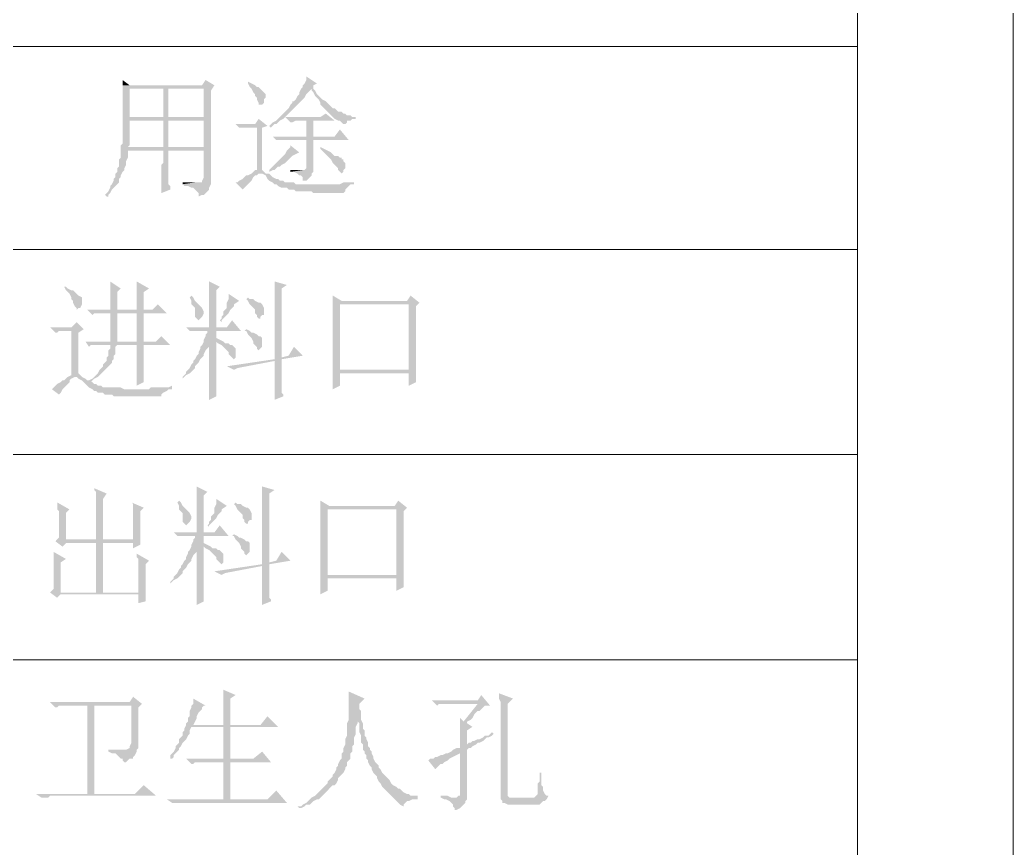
# Model space of a CAD drawing. Header units: millimetres. Extents: x 6 to 291, y 3 to 207.
# Drawn here: x 267.03 to 290.83, y 118.34 to 138.18 of the extents above; entities that cross this region are included whole.
import ezdxf

# ---------------------------------------------------------------- set-up
doc = ezdxf.new("R2010")
doc.units = ezdxf.units.MM

msp = doc.modelspace()

# ---------------------------------------------------------------- hatches: boundary and pattern name
at = {"true_color": 0x00b8b8}
h = msp.add_hatch(color=132, dxfattribs=at)
h.dxf.hatch_style = 2
h.paths.add_polyline_path([(271.48361, 136.736667), (271.398944, 136.609667), (269.493944, 136.609667), (269.493944, 136.525), (271.441277, 136.525), (271.441277, 135.847667), (269.663277, 135.847667), (269.493944, 135.805333), (270.46761, 135.763), (271.441277, 135.763), (271.441277, 135.128), (269.620944, 135.128), (269.45161, 135.085667), (271.441277, 135.043333), (271.441277, 134.408333), (271.398944, 134.323667), (271.398944, 134.281333), (271.22961, 134.281333), (270.933277, 134.239), (270.97561, 134.196667), (271.060277, 134.196667), (271.144944, 134.154333), (271.187277, 134.154333), (271.22961, 134.112), (271.271944, 134.069667), (271.314277, 134.027333), (271.314277, 133.942667), (271.398944, 133.985), (271.441277, 133.985), (271.48361, 134.027333), (271.525944, 134.069667), (271.568277, 134.112), (271.568277, 134.154333), (271.61061, 134.239), (271.61061, 136.482667), (271.695277, 136.609667)])
h = msp.add_hatch(color=132, dxfattribs=at)
h.dxf.hatch_style = 2
h.paths.add_polyline_path([(269.493944, 136.736667), (269.493944, 136.694333), (269.493944, 136.609667), (269.663277, 136.609667)])
h = msp.add_hatch(color=132, dxfattribs=at)
h.dxf.hatch_style = 2
h.paths.add_polyline_path([(272.49961, 136.694333), (272.49961, 136.652), (272.541944, 136.567333), (272.584277, 136.525), (272.62661, 136.440333), (272.668944, 136.398), (272.668944, 136.355667), (272.711277, 136.313333), (272.711277, 136.271), (272.75361, 136.186333), (272.75361, 136.144), (272.838277, 136.144), (272.88061, 136.186333), (272.88061, 136.271), (272.922944, 136.313333), (272.922944, 136.398), (272.88061, 136.440333), (272.838277, 136.482667), (272.795944, 136.525), (272.75361, 136.567333), (272.711277, 136.567333), (272.668944, 136.609667), (272.584277, 136.652)])
h = msp.add_hatch(color=132, dxfattribs=at)
h.dxf.hatch_style = 2
h.paths.add_polyline_path([(273.89661, 136.821333), (273.89661, 136.736667), (273.854277, 136.652), (273.811944, 136.609667), (273.811944, 136.567333), (274.02361, 136.525), (274.02361, 136.482667), (274.065944, 136.440333), (274.108277, 136.355667), (274.15061, 136.313333), (274.192944, 136.271), (274.235277, 136.186333), (274.235277, 136.144), (274.27761, 136.101667), (274.319944, 136.059333), (274.362277, 136.017), (274.40461, 135.974667), (274.446944, 135.932333), (274.489277, 135.89), (274.53161, 135.847667), (274.573944, 135.805333), (274.65861, 135.763), (274.700944, 135.763), (274.743277, 135.720667), (274.78561, 135.678333), (274.827944, 135.678333), (274.870277, 135.720667), (274.870277, 135.763), (274.954944, 135.763), (274.997277, 135.805333), (275.081944, 135.805333), (275.081944, 135.847667), (274.997277, 135.847667), (274.954944, 135.89), (274.870277, 135.89), (274.827944, 135.932333), (274.78561, 135.932333), (274.743277, 135.974667), (274.65861, 135.974667), (274.616277, 136.017), (274.573944, 136.059333), (274.53161, 136.059333), (274.489277, 136.101667), (274.446944, 136.144), (274.40461, 136.186333), (274.362277, 136.228667), (274.27761, 136.271), (274.235277, 136.313333), (274.192944, 136.355667), (274.15061, 136.398), (274.108277, 136.482667), (274.065944, 136.525), (274.065944, 136.609667), (274.15061, 136.652)])
h = msp.add_hatch(color=132, dxfattribs=at)
h.dxf.hatch_style = 2
h.paths.add_polyline_path([(269.493944, 136.525), (269.493944, 135.805333), (269.663277, 135.847667), (269.663277, 136.525), (271.441277, 136.525)])
h = msp.add_hatch(color=132, dxfattribs=at)
h.dxf.hatch_style = 2
h.paths.add_polyline_path([(270.59461, 135.847667), (270.59461, 136.525), (270.46761, 136.525), (270.46761, 135.847667)])
h = msp.add_hatch(color=132, dxfattribs=at)
h.dxf.hatch_style = 2
h.paths.add_polyline_path([(273.811944, 136.567333), (273.76961, 136.525), (273.727277, 136.440333), (273.727277, 136.398), (273.684944, 136.355667), (273.64261, 136.271), (273.600277, 136.228667), (273.557944, 136.228667), (273.557944, 136.186333), (273.51561, 136.144), (273.473277, 136.059333), (273.430944, 136.017), (273.38861, 135.974667), (273.346277, 135.932333), (273.303944, 135.89), (273.26161, 135.847667), (273.219277, 135.805333), (273.176944, 135.763), (273.092277, 135.720667), (273.049944, 135.678333), (273.00761, 135.636), (273.049944, 135.593667), (273.092277, 135.636), (273.13461, 135.678333), (273.176944, 135.678333), (273.219277, 135.720667), (273.26161, 135.763), (273.346277, 135.805333), (273.38861, 135.847667), (273.430944, 135.89), (273.473277, 135.932333), (273.51561, 135.974667), (273.557944, 136.017), (273.600277, 136.059333), (273.64261, 136.101667), (273.684944, 136.144), (273.727277, 136.186333), (273.76961, 136.228667), (273.811944, 136.271), (273.854277, 136.313333), (273.89661, 136.398), (273.938944, 136.440333), (273.981277, 136.482667), (274.02361, 136.525)])
h = msp.add_hatch(color=132, dxfattribs=at)
h.dxf.hatch_style = 2
h.paths.add_polyline_path([(274.362277, 135.932333), (274.235277, 135.847667), (273.38861, 135.847667), (273.51561, 135.720667), (273.557944, 135.720667), (273.64261, 135.763), (274.573944, 135.763)])
h = msp.add_hatch(color=132, dxfattribs=at)
h.dxf.hatch_style = 2
h.paths.add_polyline_path([(269.493944, 135.805333), (269.493944, 135.212667), (269.45161, 135.170333), (269.45161, 135.085667), (269.620944, 135.128), (269.663277, 135.170333), (269.663277, 135.763), (270.46761, 135.763)])
h = msp.add_hatch(color=132, dxfattribs=at)
h.dxf.hatch_style = 2
h.paths.add_polyline_path([(270.46761, 135.763), (270.46761, 135.128), (270.59461, 135.128), (270.59461, 135.763), (271.441277, 135.763)])
h = msp.add_hatch(color=132, dxfattribs=at)
h.dxf.hatch_style = 2
h.paths.add_polyline_path([(272.75361, 135.805333), (272.668944, 135.678333), (272.203277, 135.678333), (272.287944, 135.593667), (272.711277, 135.593667), (272.965277, 135.636)])
h = msp.add_hatch(color=132, dxfattribs=at)
h.dxf.hatch_style = 2
h.paths.add_polyline_path([(274.065944, 135.382), (274.065944, 135.763), (273.89661, 135.763), (273.89661, 135.382)])
h = msp.add_hatch(color=132, dxfattribs=at)
h.dxf.hatch_style = 2
h.paths.add_polyline_path([(272.965277, 135.636), (272.711277, 135.593667), (272.711277, 134.577667), (272.668944, 134.577667), (272.62661, 134.535333), (272.584277, 134.493), (272.49961, 134.450667), (272.457277, 134.450667), (272.414944, 134.408333), (272.37261, 134.366), (272.287944, 134.323667), (272.24561, 134.281333), (272.203277, 134.281333), (272.37261, 134.112), (272.414944, 134.154333), (272.457277, 134.196667), (272.49961, 134.239), (272.541944, 134.281333), (272.584277, 134.323667), (272.62661, 134.408333), (272.668944, 134.450667), (272.711277, 134.450667), (272.75361, 134.493), (272.922944, 134.493), (272.88061, 134.535333), (272.838277, 134.577667), (272.838277, 135.593667)])
h = msp.add_hatch(color=132, dxfattribs=at)
h.dxf.hatch_style = 2
h.paths.add_polyline_path([(274.700944, 135.551333), (274.573944, 135.382), (273.092277, 135.382), (273.176944, 135.297333), (274.91261, 135.297333)])
h = msp.add_hatch(color=132, dxfattribs=at)
h.dxf.hatch_style = 2
h.paths.add_polyline_path([(273.51561, 135.170333), (273.51561, 135.128), (273.473277, 135.085667), (273.430944, 135.043333), (273.38861, 134.958667), (273.346277, 134.916333), (273.303944, 134.874), (273.26161, 134.831667), (273.219277, 134.789333), (273.176944, 134.747), (273.13461, 134.704667), (273.092277, 134.662333), (273.049944, 134.62), (273.00761, 134.577667), (273.00761, 134.535333), (273.092277, 134.577667), (273.13461, 134.577667), (273.176944, 134.62), (273.219277, 134.662333), (273.26161, 134.662333), (273.303944, 134.704667), (273.38861, 134.747), (273.430944, 134.789333), (273.473277, 134.831667), (273.51561, 134.874), (273.557944, 134.916333), (273.64261, 134.958667), (273.727277, 135.001)])
h = msp.add_hatch(color=132, dxfattribs=at)
h.dxf.hatch_style = 2
h.paths.add_polyline_path([(274.065944, 135.297333), (273.89661, 135.297333), (273.89661, 134.62), (273.854277, 134.577667), (273.811944, 134.577667), (273.51561, 134.535333), (273.600277, 134.535333), (273.684944, 134.493), (273.727277, 134.450667), (273.76961, 134.450667), (273.811944, 134.408333), (273.811944, 134.323667), (273.89661, 134.323667), (273.938944, 134.366), (273.981277, 134.408333), (274.02361, 134.450667), (274.02361, 134.493), (274.065944, 134.535333), (274.065944, 134.662333)])
h = msp.add_hatch(color=132, dxfattribs=at)
h.dxf.hatch_style = 2
h.paths.add_polyline_path([(269.45161, 135.085667), (269.45161, 134.874), (269.409277, 134.831667), (269.409277, 134.662333), (269.366944, 134.62), (269.366944, 134.535333), (269.32461, 134.493), (269.32461, 134.408333), (269.282277, 134.366), (269.282277, 134.323667), (269.239944, 134.239), (269.19761, 134.196667), (269.19761, 134.154333), (269.155277, 134.069667), (269.112944, 134.027333), (269.07061, 133.985), (269.112944, 133.942667), (269.155277, 133.942667), (269.155277, 133.985), (269.19761, 134.027333), (269.239944, 134.112), (269.282277, 134.154333), (269.32461, 134.196667), (269.366944, 134.239), (269.409277, 134.281333), (269.409277, 134.366), (269.45161, 134.408333), (269.45161, 134.450667), (269.493944, 134.535333), (269.536277, 134.577667), (269.536277, 134.62), (269.57861, 134.704667), (269.57861, 134.789333), (269.620944, 134.874), (269.620944, 135.043333), (271.441277, 135.043333)])
h = msp.add_hatch(color=132, dxfattribs=at)
h.dxf.hatch_style = 2
h.paths.add_polyline_path([(270.59461, 135.043333), (270.46761, 135.043333), (270.46761, 134.747), (270.425277, 134.704667), (270.425277, 134.027333), (270.636944, 134.112), (270.636944, 134.154333), (270.636944, 134.196667), (270.59461, 134.239), (270.59461, 134.958667)])
h = msp.add_hatch(color=132, dxfattribs=at)
h.dxf.hatch_style = 2
h.paths.add_polyline_path([(274.235277, 135.128), (274.235277, 135.085667), (274.27761, 135.043333), (274.319944, 135.001), (274.362277, 134.958667), (274.40461, 134.916333), (274.446944, 134.874), (274.489277, 134.831667), (274.53161, 134.747), (274.573944, 134.704667), (274.616277, 134.662333), (274.65861, 134.62), (274.65861, 134.577667), (274.700944, 134.535333), (274.743277, 134.493), (274.78561, 134.535333), (274.78561, 134.577667), (274.827944, 134.62), (274.827944, 134.747), (274.78561, 134.789333), (274.78561, 134.831667), (274.743277, 134.831667), (274.743277, 134.874), (274.700944, 134.874), (274.65861, 134.916333), (274.573944, 134.916333), (274.53161, 134.958667), (274.489277, 135.001), (274.40461, 135.043333), (274.319944, 135.085667)])
h = msp.add_hatch(color=132, dxfattribs=at)
h.dxf.hatch_style = 2
h.paths.add_polyline_path([(272.922944, 134.493), (272.75361, 134.493), (272.838277, 134.493), (272.922944, 134.450667), (272.965277, 134.366), (273.00761, 134.323667), (273.092277, 134.281333), (273.13461, 134.239), (274.15061, 134.239), (273.64261, 134.239), (273.600277, 134.281333), (273.38861, 134.281333), (273.346277, 134.323667), (273.26161, 134.323667), (273.219277, 134.366), (273.176944, 134.366), (273.092277, 134.408333), (273.049944, 134.450667), (273.00761, 134.493)])
h = msp.add_hatch(color=132, dxfattribs=at)
h.dxf.hatch_style = 2
h.paths.add_polyline_path([(273.51561, 134.577667), (273.51561, 134.535333), (273.811944, 134.577667), (273.600277, 134.577667)])
h = msp.add_hatch(color=132, dxfattribs=at)
h.dxf.hatch_style = 2
h.paths.add_polyline_path([(270.933277, 134.281333), (270.933277, 134.239), (271.22961, 134.281333), (271.017944, 134.281333)])
h = msp.add_hatch(color=132, dxfattribs=at)
h.dxf.hatch_style = 2
h.paths.add_polyline_path([(275.03961, 134.281333), (274.78561, 134.281333), (274.700944, 134.239), (273.176944, 134.239), (273.219277, 134.196667), (273.303944, 134.154333), (273.430944, 134.154333), (273.473277, 134.112), (273.600277, 134.112), (273.64261, 134.069667), (274.02361, 134.069667), (274.065944, 134.027333), (274.78561, 134.027333), (274.827944, 134.069667), (274.827944, 134.112), (274.870277, 134.154333), (274.91261, 134.196667), (274.954944, 134.239), (275.03961, 134.239)])
h = msp.add_hatch(color=132, dxfattribs=at)
h.dxf.hatch_style = 2
h.paths.add_polyline_path([(269.19761, 131.910667), (269.19761, 131.233333), (269.366944, 131.233333), (269.366944, 131.656667), (269.45161, 131.741333)])
h = msp.add_hatch(color=132, dxfattribs=at)
h.dxf.hatch_style = 2
h.paths.add_polyline_path([(269.83261, 131.910667), (269.83261, 131.233333), (270.001944, 131.233333), (270.001944, 131.656667), (270.128944, 131.741333)])
h = msp.add_hatch(color=132, dxfattribs=at)
h.dxf.hatch_style = 2
h.paths.add_polyline_path([(271.568277, 131.910667), (271.568277, 130.81), (271.73761, 130.81), (271.73761, 131.699), (271.822277, 131.783667)])
h = msp.add_hatch(color=132, dxfattribs=at)
h.dxf.hatch_style = 2
h.paths.add_polyline_path([(273.13461, 131.910667), (273.13461, 130.048), (273.303944, 130.090333), (273.303944, 131.741333), (273.430944, 131.826)])
h = msp.add_hatch(color=132, dxfattribs=at)
h.dxf.hatch_style = 2
h.paths.add_polyline_path([(268.139277, 131.783667), (268.096944, 131.783667), (268.139277, 131.699), (268.18161, 131.656667), (268.223944, 131.614333), (268.266277, 131.529667), (268.266277, 131.487333), (268.30861, 131.445), (268.30861, 131.402667), (268.350944, 131.318), (268.393277, 131.275667), (268.393277, 131.233333), (268.43561, 131.275667), (268.477944, 131.275667), (268.520277, 131.360333), (268.520277, 131.402667), (268.520277, 131.529667), (268.43561, 131.572), (268.393277, 131.614333), (268.350944, 131.656667), (268.30861, 131.699), (268.266277, 131.699), (268.18161, 131.741333)])
h = msp.add_hatch(color=132, dxfattribs=at)
h.dxf.hatch_style = 2
h.paths.add_polyline_path([(272.033944, 131.614333), (272.033944, 131.487333), (271.99161, 131.402667), (271.99161, 131.275667), (271.949277, 131.233333), (271.906944, 131.191), (271.906944, 131.106333), (271.86461, 131.064), (271.86461, 131.021667), (271.822277, 130.979333), (271.86461, 130.937), (271.86461, 130.979333), (271.906944, 131.021667), (271.949277, 131.064), (271.99161, 131.106333), (272.033944, 131.148667), (272.076277, 131.233333), (272.11861, 131.275667), (272.160944, 131.318), (272.160944, 131.360333), (272.287944, 131.445)])
h = msp.add_hatch(color=132, dxfattribs=at)
h.dxf.hatch_style = 2
h.paths.add_polyline_path([(270.34061, 131.360333), (270.21361, 131.233333), (268.647277, 131.233333), (268.774277, 131.106333), (268.81661, 131.148667), (270.552277, 131.148667)])
h = msp.add_hatch(color=132, dxfattribs=at)
h.dxf.hatch_style = 2
h.paths.add_polyline_path([(271.144944, 131.572), (271.10261, 131.529667), (271.144944, 131.445), (271.144944, 131.360333), (271.187277, 131.318), (271.22961, 131.275667), (271.22961, 131.064), (271.271944, 131.021667), (271.314277, 130.979333), (271.35661, 131.021667), (271.398944, 131.064), (271.441277, 131.148667), (271.441277, 131.191), (271.398944, 131.275667), (271.35661, 131.318), (271.314277, 131.360333), (271.271944, 131.402667), (271.22961, 131.445), (271.187277, 131.529667)])
h = msp.add_hatch(color=132, dxfattribs=at)
h.dxf.hatch_style = 2
h.paths.add_polyline_path([(272.49961, 131.529667), (272.457277, 131.487333), (272.49961, 131.445), (272.541944, 131.360333), (272.584277, 131.318), (272.62661, 131.275667), (272.668944, 131.233333), (272.668944, 131.148667), (272.711277, 131.106333), (272.711277, 131.064), (272.75361, 131.021667), (272.795944, 131.021667), (272.795944, 131.064), (272.838277, 131.106333), (272.88061, 131.106333), (272.88061, 131.275667), (272.838277, 131.360333), (272.795944, 131.402667), (272.75361, 131.402667), (272.668944, 131.445), (272.62661, 131.487333), (272.541944, 131.487333)])
h = msp.add_hatch(color=132, dxfattribs=at)
h.dxf.hatch_style = 2
h.paths.add_polyline_path([(274.53161, 131.572), (274.53161, 131.402667), (276.351944, 131.360333), (276.351944, 129.794), (274.700944, 129.794), (274.53161, 129.751667), (274.53161, 129.709333), (276.351944, 129.709333), (276.351944, 129.413), (276.521277, 129.497667), (276.521277, 131.318), (276.605944, 131.402667), (274.743277, 131.445)])
h = msp.add_hatch(color=132, dxfattribs=at)
h.dxf.hatch_style = 2
h.paths.add_polyline_path([(274.53161, 131.402667), (274.53161, 129.751667), (274.700944, 129.794), (274.700944, 131.360333), (276.351944, 131.360333)])
h = msp.add_hatch(color=132, dxfattribs=at)
h.dxf.hatch_style = 2
h.paths.add_polyline_path([(276.394277, 131.572), (276.30961, 131.445), (274.743277, 131.445), (276.605944, 131.402667)])
h = msp.add_hatch(color=132, dxfattribs=at)
h.dxf.hatch_style = 2
h.paths.add_polyline_path([(269.366944, 130.471333), (269.366944, 131.148667), (269.19761, 131.148667), (269.19761, 130.471333)])
h = msp.add_hatch(color=132, dxfattribs=at)
h.dxf.hatch_style = 2
h.paths.add_polyline_path([(270.001944, 131.148667), (269.83261, 131.148667), (269.83261, 130.471333), (269.19761, 130.471333), (270.001944, 130.471333)])
h = msp.add_hatch(color=132, dxfattribs=at)
h.dxf.hatch_style = 2
h.paths.add_polyline_path([(268.393277, 130.937), (268.266277, 130.81), (267.758277, 130.81), (267.885277, 130.683), (267.92761, 130.683), (267.969944, 130.725333), (268.266277, 130.725333), (268.56261, 130.767667)])
h = msp.add_hatch(color=132, dxfattribs=at)
h.dxf.hatch_style = 2
h.paths.add_polyline_path([(272.11861, 130.979333), (271.99161, 130.81), (271.017944, 130.81), (271.10261, 130.725333), (272.330277, 130.725333)])
h = msp.add_hatch(color=132, dxfattribs=at)
h.dxf.hatch_style = 2
h.paths.add_polyline_path([(268.56261, 130.767667), (268.266277, 130.725333), (268.266277, 129.667), (268.18161, 129.624667), (268.139277, 129.582333), (268.096944, 129.54), (268.05461, 129.54), (268.012277, 129.497667), (267.92761, 129.455333), (267.885277, 129.413), (267.842944, 129.370667), (267.80061, 129.328333), (267.969944, 129.201333), (268.012277, 129.243667), (268.05461, 129.328333), (268.096944, 129.370667), (268.139277, 129.413), (268.18161, 129.455333), (268.223944, 129.497667), (268.223944, 129.54), (268.266277, 129.582333), (268.350944, 129.624667), (268.477944, 129.667), (268.43561, 129.709333), (268.43561, 130.683)])
h = msp.add_hatch(color=132, dxfattribs=at)
h.dxf.hatch_style = 2
h.paths.add_polyline_path([(271.73761, 130.725333), (271.525944, 130.725333), (271.525944, 130.683), (271.48361, 130.640667), (271.48361, 130.598333), (271.441277, 130.513667), (271.441277, 130.471333), (271.568277, 130.429), (271.568277, 129.074333), (271.73761, 129.159), (271.73761, 130.471333), (271.822277, 130.513667), (271.73761, 130.556)])
h = msp.add_hatch(color=132, dxfattribs=at)
h.dxf.hatch_style = 2
h.paths.add_polyline_path([(272.457277, 130.767667), (272.414944, 130.725333), (272.457277, 130.725333), (272.49961, 130.640667), (272.541944, 130.598333), (272.584277, 130.556), (272.62661, 130.471333), (272.62661, 130.429), (272.668944, 130.386667), (272.711277, 130.344333), (272.711277, 130.302), (272.75361, 130.259667), (272.795944, 130.302), (272.838277, 130.344333), (272.838277, 130.556), (272.795944, 130.598333), (272.75361, 130.598333), (272.711277, 130.640667), (272.62661, 130.683), (272.584277, 130.683), (272.541944, 130.725333)])
h = msp.add_hatch(color=132, dxfattribs=at)
h.dxf.hatch_style = 2
h.paths.add_polyline_path([(270.425277, 130.598333), (270.298277, 130.471333), (268.604944, 130.471333), (268.68961, 130.344333), (268.731944, 130.386667), (270.636944, 130.386667)])
h = msp.add_hatch(color=132, dxfattribs=at)
h.dxf.hatch_style = 2
h.paths.add_polyline_path([(271.441277, 130.471333), (271.398944, 130.386667), (271.35661, 130.344333), (271.35661, 130.302), (271.314277, 130.217333), (271.314277, 130.175), (271.271944, 130.132667), (271.22961, 130.048), (271.187277, 130.005667), (271.187277, 129.963333), (271.144944, 129.921), (271.10261, 129.836333), (271.060277, 129.794), (271.017944, 129.751667), (271.017944, 129.709333), (270.97561, 129.667), (270.933277, 129.624667), (270.933277, 129.582333), (270.97561, 129.624667), (271.017944, 129.667), (271.10261, 129.709333), (271.144944, 129.751667), (271.187277, 129.794), (271.22961, 129.836333), (271.22961, 129.878667), (271.271944, 129.921), (271.314277, 129.963333), (271.35661, 130.048), (271.398944, 130.090333), (271.441277, 130.132667), (271.441277, 130.175), (271.48361, 130.259667), (271.525944, 130.302), (271.568277, 130.344333), (271.568277, 130.429)])
h = msp.add_hatch(color=132, dxfattribs=at)
h.dxf.hatch_style = 2
h.paths.add_polyline_path([(271.822277, 130.513667), (271.73761, 130.471333), (271.779944, 130.429), (271.86461, 130.386667), (271.906944, 130.344333), (271.949277, 130.302), (271.99161, 130.259667), (272.033944, 130.217333), (272.033944, 130.175), (272.076277, 130.132667), (272.11861, 130.090333), (272.160944, 130.048), (272.203277, 130.090333), (272.203277, 130.132667), (272.203277, 130.302), (272.160944, 130.344333), (272.11861, 130.386667), (272.076277, 130.386667), (272.033944, 130.429), (271.949277, 130.429), (271.906944, 130.471333)])
h = msp.add_hatch(color=132, dxfattribs=at)
h.dxf.hatch_style = 2
h.paths.add_polyline_path([(269.19761, 130.386667), (269.19761, 130.302), (269.155277, 130.259667), (269.155277, 130.132667), (269.112944, 130.090333), (269.112944, 130.005667), (269.07061, 129.963333), (269.028277, 129.921), (269.028277, 129.878667), (268.985944, 129.836333), (268.94361, 129.794), (268.901277, 129.709333), (268.858944, 129.667), (268.81661, 129.624667), (268.774277, 129.582333), (268.68961, 129.54), (268.731944, 129.497667), (268.774277, 129.54), (268.81661, 129.582333), (268.901277, 129.624667), (268.94361, 129.667), (268.985944, 129.709333), (269.028277, 129.751667), (269.07061, 129.794), (269.112944, 129.836333), (269.155277, 129.878667), (269.19761, 129.921), (269.239944, 129.963333), (269.239944, 130.005667), (269.282277, 130.048), (269.282277, 130.132667), (269.32461, 130.175), (269.32461, 130.344333), (269.366944, 130.386667), (269.83261, 130.386667)])
h = msp.add_hatch(color=132, dxfattribs=at)
h.dxf.hatch_style = 2
h.paths.add_polyline_path([(270.001944, 130.386667), (269.19761, 130.386667), (269.83261, 130.386667), (269.83261, 129.413), (270.001944, 129.497667), (270.001944, 130.302)])
h = msp.add_hatch(color=132, dxfattribs=at)
h.dxf.hatch_style = 2
h.paths.add_polyline_path([(273.600277, 130.344333), (273.473277, 130.132667), (273.303944, 130.090333), (273.13461, 130.048), (271.99161, 129.878667), (272.160944, 129.794), (272.24561, 129.836333), (273.13461, 130.005667), (273.303944, 130.048), (273.811944, 130.132667)])
h = msp.add_hatch(color=132, dxfattribs=at)
h.dxf.hatch_style = 2
h.paths.add_polyline_path([(273.303944, 130.048), (273.13461, 130.005667), (273.13461, 129.074333), (273.346277, 129.159), (273.346277, 129.201333), (273.303944, 129.243667), (273.303944, 129.963333)])
h = msp.add_hatch(color=132, dxfattribs=at)
h.dxf.hatch_style = 2
h.paths.add_polyline_path([(274.53161, 129.709333), (274.53161, 129.328333), (274.700944, 129.413), (274.700944, 129.709333), (276.351944, 129.709333)])
h = msp.add_hatch(color=132, dxfattribs=at)
h.dxf.hatch_style = 2
h.paths.add_polyline_path([(268.477944, 129.667), (268.350944, 129.624667), (268.393277, 129.624667), (268.43561, 129.582333), (268.520277, 129.54), (268.604944, 129.455333), (268.647277, 129.413), (268.68961, 129.370667), (268.774277, 129.328333), (269.83261, 129.328333), (269.536277, 129.328333), (269.45161, 129.370667), (269.028277, 129.370667), (268.985944, 129.413), (268.901277, 129.413), (268.858944, 129.455333), (268.81661, 129.455333), (268.774277, 129.497667), (268.68961, 129.54), (268.647277, 129.54), (268.604944, 129.582333), (268.520277, 129.624667)])
h = msp.add_hatch(color=132, dxfattribs=at)
h.dxf.hatch_style = 2
h.paths.add_polyline_path([(270.679277, 129.413), (270.59461, 129.370667), (270.171277, 129.370667), (270.128944, 129.328333), (268.774277, 129.328333), (268.81661, 129.286), (268.858944, 129.286), (268.901277, 129.243667), (269.028277, 129.243667), (269.07061, 129.201333), (269.239944, 129.201333), (269.282277, 129.159), (270.425277, 129.159), (270.425277, 129.201333), (270.46761, 129.243667), (270.552277, 129.286), (270.59461, 129.328333), (270.679277, 129.328333)])
h = msp.add_hatch(color=132, dxfattribs=at)
h.dxf.hatch_style = 2
h.paths.add_polyline_path([(268.81661, 126.957667), (268.81661, 126.915333), (268.858944, 126.873), (268.858944, 125.73), (268.139277, 125.73), (269.028277, 125.73), (269.028277, 126.703667), (269.112944, 126.830667)])
h = msp.add_hatch(color=132, dxfattribs=at)
h.dxf.hatch_style = 2
h.paths.add_polyline_path([(271.271944, 127), (271.271944, 125.899333), (271.441277, 125.899333), (271.441277, 126.788333), (271.525944, 126.873)])
h = msp.add_hatch(color=132, dxfattribs=at)
h.dxf.hatch_style = 2
h.paths.add_polyline_path([(272.838277, 127), (272.838277, 125.137333), (273.00761, 125.179667), (273.00761, 126.830667), (273.13461, 126.915333)])
h = msp.add_hatch(color=132, dxfattribs=at)
h.dxf.hatch_style = 2
h.paths.add_polyline_path([(267.92761, 126.619), (267.92761, 126.449667), (267.969944, 126.407333), (267.969944, 125.772333), (267.885277, 125.687667), (269.028277, 125.73), (268.139277, 125.73), (268.139277, 126.365), (268.223944, 126.449667)])
h = msp.add_hatch(color=132, dxfattribs=at)
h.dxf.hatch_style = 2
h.paths.add_polyline_path([(269.70561, 126.619), (269.747944, 126.576667), (269.747944, 125.73), (269.028277, 125.73), (267.885277, 125.687667), (268.05461, 125.560667), (268.139277, 125.645333), (268.858944, 125.645333), (269.917277, 125.687667), (269.917277, 126.407333), (270.001944, 126.492)])
h = msp.add_hatch(color=132, dxfattribs=at)
h.dxf.hatch_style = 2
h.paths.add_polyline_path([(270.84861, 126.661333), (270.806277, 126.619), (270.84861, 126.534333), (270.84861, 126.449667), (270.890944, 126.407333), (270.933277, 126.365), (270.933277, 126.153333), (270.97561, 126.111), (271.017944, 126.068667), (271.060277, 126.111), (271.10261, 126.153333), (271.144944, 126.238), (271.144944, 126.280333), (271.10261, 126.365), (271.060277, 126.407333), (271.017944, 126.449667), (270.97561, 126.492), (270.933277, 126.534333), (270.890944, 126.619)])
h = msp.add_hatch(color=132, dxfattribs=at)
h.dxf.hatch_style = 2
h.paths.add_polyline_path([(271.73761, 126.703667), (271.73761, 126.576667), (271.695277, 126.492), (271.695277, 126.365), (271.652944, 126.322667), (271.61061, 126.280333), (271.61061, 126.195667), (271.568277, 126.153333), (271.568277, 126.111), (271.525944, 126.068667), (271.568277, 126.026333), (271.568277, 126.068667), (271.61061, 126.111), (271.652944, 126.153333), (271.695277, 126.195667), (271.73761, 126.238), (271.779944, 126.322667), (271.822277, 126.365), (271.86461, 126.407333), (271.86461, 126.449667), (271.99161, 126.534333)])
h = msp.add_hatch(color=132, dxfattribs=at)
h.dxf.hatch_style = 2
h.paths.add_polyline_path([(272.203277, 126.619), (272.160944, 126.576667), (272.203277, 126.534333), (272.24561, 126.449667), (272.287944, 126.407333), (272.330277, 126.365), (272.37261, 126.322667), (272.37261, 126.238), (272.414944, 126.195667), (272.414944, 126.153333), (272.457277, 126.111), (272.49961, 126.111), (272.49961, 126.153333), (272.541944, 126.195667), (272.584277, 126.195667), (272.584277, 126.365), (272.541944, 126.449667), (272.49961, 126.492), (272.457277, 126.492), (272.37261, 126.534333), (272.330277, 126.576667), (272.24561, 126.576667)])
h = msp.add_hatch(color=132, dxfattribs=at)
h.dxf.hatch_style = 2
h.paths.add_polyline_path([(274.235277, 126.661333), (274.235277, 126.492), (276.05561, 126.449667), (276.05561, 124.883333), (274.40461, 124.883333), (274.235277, 124.841), (274.235277, 124.798667), (276.05561, 124.798667), (276.05561, 124.502333), (276.224944, 124.587), (276.224944, 126.407333), (276.30961, 126.492), (274.446944, 126.534333)])
h = msp.add_hatch(color=132, dxfattribs=at)
h.dxf.hatch_style = 2
h.paths.add_polyline_path([(276.097944, 126.661333), (276.013277, 126.534333), (274.446944, 126.534333), (276.30961, 126.492)])
h = msp.add_hatch(color=132, dxfattribs=at)
h.dxf.hatch_style = 2
h.paths.add_polyline_path([(274.235277, 126.492), (274.235277, 124.841), (274.40461, 124.883333), (274.40461, 126.449667), (276.05561, 126.449667)])
h = msp.add_hatch(color=132, dxfattribs=at)
h.dxf.hatch_style = 2
h.paths.add_polyline_path([(271.822277, 126.068667), (271.695277, 125.899333), (270.72161, 125.899333), (270.806277, 125.814667), (272.033944, 125.814667)])
h = msp.add_hatch(color=132, dxfattribs=at)
h.dxf.hatch_style = 2
h.paths.add_polyline_path([(268.858944, 125.645333), (268.858944, 124.46), (268.012277, 124.46), (269.028277, 124.46), (269.028277, 125.645333), (269.747944, 125.645333)])
h = msp.add_hatch(color=132, dxfattribs=at)
h.dxf.hatch_style = 2
h.paths.add_polyline_path([(269.917277, 125.687667), (268.858944, 125.645333), (269.747944, 125.645333), (269.747944, 125.518333), (269.917277, 125.603)])
h = msp.add_hatch(color=132, dxfattribs=at)
h.dxf.hatch_style = 2
h.paths.add_polyline_path([(271.441277, 125.814667), (271.22961, 125.814667), (271.22961, 125.772333), (271.187277, 125.73), (271.187277, 125.687667), (271.144944, 125.603), (271.144944, 125.560667), (271.271944, 125.518333), (271.271944, 124.163667), (271.441277, 124.248333), (271.441277, 125.560667), (271.525944, 125.603), (271.441277, 125.645333)])
h = msp.add_hatch(color=132, dxfattribs=at)
h.dxf.hatch_style = 2
h.paths.add_polyline_path([(272.160944, 125.857), (272.11861, 125.814667), (272.160944, 125.814667), (272.203277, 125.73), (272.24561, 125.687667), (272.287944, 125.645333), (272.330277, 125.560667), (272.330277, 125.518333), (272.37261, 125.476), (272.414944, 125.433667), (272.414944, 125.391333), (272.457277, 125.349), (272.49961, 125.391333), (272.541944, 125.433667), (272.541944, 125.645333), (272.49961, 125.687667), (272.457277, 125.687667), (272.414944, 125.73), (272.330277, 125.772333), (272.287944, 125.772333), (272.24561, 125.814667)])
h = msp.add_hatch(color=132, dxfattribs=at)
h.dxf.hatch_style = 2
h.paths.add_polyline_path([(267.842944, 125.433667), (267.842944, 124.544667), (267.758277, 124.46), (269.874944, 124.417667), (269.874944, 124.206), (270.044277, 124.248333), (270.044277, 124.46), (268.012277, 124.46), (268.012277, 125.179667), (268.139277, 125.264333)])
h = msp.add_hatch(color=132, dxfattribs=at)
h.dxf.hatch_style = 2
h.paths.add_polyline_path([(271.144944, 125.560667), (271.10261, 125.476), (271.060277, 125.433667), (271.060277, 125.391333), (271.017944, 125.306667), (271.017944, 125.264333), (270.97561, 125.222), (270.933277, 125.137333), (270.890944, 125.095), (270.890944, 125.052667), (270.84861, 125.010333), (270.806277, 124.925667), (270.763944, 124.883333), (270.72161, 124.841), (270.72161, 124.798667), (270.679277, 124.756333), (270.636944, 124.714), (270.636944, 124.671667), (270.679277, 124.714), (270.72161, 124.756333), (270.806277, 124.798667), (270.84861, 124.841), (270.890944, 124.883333), (270.933277, 124.925667), (270.933277, 124.968), (270.97561, 125.010333), (271.017944, 125.052667), (271.060277, 125.137333), (271.10261, 125.179667), (271.144944, 125.222), (271.144944, 125.264333), (271.187277, 125.349), (271.22961, 125.391333), (271.271944, 125.433667), (271.271944, 125.518333)])
h = msp.add_hatch(color=132, dxfattribs=at)
h.dxf.hatch_style = 2
h.paths.add_polyline_path([(271.525944, 125.603), (271.441277, 125.560667), (271.48361, 125.518333), (271.568277, 125.476), (271.61061, 125.433667), (271.652944, 125.391333), (271.695277, 125.349), (271.73761, 125.306667), (271.73761, 125.264333), (271.779944, 125.222), (271.822277, 125.179667), (271.86461, 125.137333), (271.906944, 125.179667), (271.906944, 125.222), (271.906944, 125.391333), (271.86461, 125.433667), (271.822277, 125.476), (271.779944, 125.476), (271.73761, 125.518333), (271.652944, 125.518333), (271.61061, 125.560667)])
h = msp.add_hatch(color=132, dxfattribs=at)
h.dxf.hatch_style = 2
h.paths.add_polyline_path([(273.303944, 125.433667), (273.176944, 125.222), (273.00761, 125.179667), (272.838277, 125.137333), (271.695277, 124.968), (271.86461, 124.883333), (271.949277, 124.925667), (272.838277, 125.095), (273.00761, 125.137333), (273.51561, 125.222)])
h = msp.add_hatch(color=132, dxfattribs=at)
h.dxf.hatch_style = 2
h.paths.add_polyline_path([(269.83261, 125.391333), (269.83261, 125.306667), (269.874944, 125.264333), (269.874944, 124.46), (269.028277, 124.46), (270.044277, 124.46), (270.044277, 125.137333), (270.128944, 125.222)])
h = msp.add_hatch(color=132, dxfattribs=at)
h.dxf.hatch_style = 2
h.paths.add_polyline_path([(273.00761, 125.137333), (272.838277, 125.095), (272.838277, 124.163667), (273.049944, 124.248333), (273.049944, 124.290667), (273.00761, 124.333), (273.00761, 125.052667)])
h = msp.add_hatch(color=132, dxfattribs=at)
h.dxf.hatch_style = 2
h.paths.add_polyline_path([(274.235277, 124.798667), (274.235277, 124.417667), (274.40461, 124.502333), (274.40461, 124.798667), (276.05561, 124.798667)])
h = msp.add_hatch(color=132, dxfattribs=at)
h.dxf.hatch_style = 2
h.paths.add_polyline_path([(267.758277, 124.46), (267.92761, 124.333), (268.012277, 124.417667), (269.874944, 124.417667)])
h = msp.add_hatch(color=132, dxfattribs=at)
h.dxf.hatch_style = 2
h.paths.add_polyline_path([(271.906944, 122.131667), (271.906944, 121.285), (272.076277, 121.285), (272.076277, 121.92), (272.203277, 122.004667)])
h = msp.add_hatch(color=132, dxfattribs=at)
h.dxf.hatch_style = 2
h.paths.add_polyline_path([(274.91261, 122.089333), (274.91261, 121.412), (274.870277, 121.327333), (274.870277, 121.031), (274.827944, 120.946333), (274.827944, 120.819333), (274.78561, 120.734667), (274.78561, 120.65), (274.743277, 120.607667), (274.743277, 120.480667), (274.700944, 120.438333), (274.65861, 120.353667), (274.65861, 120.311333), (274.616277, 120.269), (274.616277, 120.226667), (274.573944, 120.142), (274.53161, 120.099667), (274.53161, 120.057333), (274.489277, 120.015), (274.446944, 119.972667), (274.40461, 119.930333), (274.40461, 119.888), (274.362277, 119.845667), (274.319944, 119.803333), (274.27761, 119.761), (274.235277, 119.718667), (274.192944, 119.676333), (274.15061, 119.634), (274.108277, 119.591667), (274.02361, 119.549333), (273.981277, 119.507), (273.938944, 119.464667), (273.89661, 119.422333), (273.811944, 119.38), (273.76961, 119.337667), (273.684944, 119.337667), (273.727277, 119.295333), (273.76961, 119.295333), (273.854277, 119.337667), (273.89661, 119.38), (273.981277, 119.38), (274.02361, 119.422333), (274.065944, 119.464667), (274.15061, 119.507), (274.192944, 119.507), (274.235277, 119.549333), (274.27761, 119.591667), (274.319944, 119.634), (274.362277, 119.676333), (274.40461, 119.718667), (274.446944, 119.761), (274.489277, 119.803333), (274.53161, 119.845667), (274.573944, 119.845667), (274.616277, 119.888), (274.65861, 119.972667), (274.65861, 120.015), (274.700944, 120.057333), (274.743277, 120.099667), (274.78561, 120.142), (274.827944, 120.226667), (274.827944, 120.269), (274.870277, 120.311333), (274.870277, 120.396), (274.91261, 120.438333), (274.954944, 120.480667), (274.954944, 120.607667), (274.997277, 120.65), (274.997277, 120.777), (275.03961, 120.819333), (275.03961, 120.988667), (275.081944, 121.073333), (275.081944, 121.242667), (275.124277, 121.327333), (275.124277, 121.539), (275.208944, 121.539), (275.208944, 121.623667), (275.16661, 121.666), (275.16661, 121.793), (275.29361, 121.92)])
h = msp.add_hatch(color=132, dxfattribs=at)
h.dxf.hatch_style = 2
h.paths.add_polyline_path([(269.747944, 121.962333), (269.663277, 121.835333), (267.758277, 121.835333), (267.885277, 121.708333), (267.92761, 121.708333), (267.969944, 121.750667), (268.647277, 121.750667), (269.95961, 121.793)])
h = msp.add_hatch(color=132, dxfattribs=at)
h.dxf.hatch_style = 2
h.paths.add_polyline_path([(271.187277, 121.92), (271.187277, 121.793), (271.144944, 121.750667), (271.144944, 121.708333), (271.10261, 121.623667), (271.10261, 121.496667), (271.060277, 121.454333), (271.060277, 121.369667), (271.017944, 121.327333), (271.017944, 121.285), (271.187277, 121.285), (271.22961, 121.369667), (271.271944, 121.454333), (271.271944, 121.496667), (271.314277, 121.581333), (271.35661, 121.623667), (271.398944, 121.666), (271.398944, 121.708333), (271.441277, 121.750667), (271.48361, 121.750667)])
h = msp.add_hatch(color=132, dxfattribs=at)
h.dxf.hatch_style = 2
h.paths.add_polyline_path([(278.08761, 122.004667), (278.002944, 121.877667), (276.902277, 121.877667), (278.002944, 121.793), (277.664277, 121.369667), (277.748944, 121.369667), (277.83361, 121.412), (277.875944, 121.454333), (277.918277, 121.539), (277.96061, 121.581333), (278.002944, 121.623667), (278.045277, 121.623667), (278.08761, 121.666), (278.129944, 121.708333), (278.172277, 121.750667), (278.299277, 121.750667)])
h = msp.add_hatch(color=132, dxfattribs=at)
h.dxf.hatch_style = 2
h.paths.add_polyline_path([(276.902277, 121.877667), (277.029277, 121.750667), (277.07161, 121.793), (278.002944, 121.793)])
h = msp.add_hatch(color=132, dxfattribs=at)
h.dxf.hatch_style = 2
h.paths.add_polyline_path([(278.510944, 122.047), (278.510944, 121.92), (278.553277, 121.835333), (278.553277, 119.507), (278.59561, 119.464667), (278.59561, 119.422333), (278.637944, 119.422333), (278.72261, 119.38), (279.48461, 119.38), (279.526944, 119.422333), (279.569277, 119.464667), (279.61161, 119.464667), (279.653944, 119.507), (278.891944, 119.549333), (278.764944, 119.549333), (278.72261, 119.591667), (278.72261, 121.793), (278.84961, 121.92)])
h = msp.add_hatch(color=132, dxfattribs=at)
h.dxf.hatch_style = 2
h.paths.add_polyline_path([(269.95961, 121.793), (268.647277, 121.750667), (269.70561, 121.750667), (269.70561, 120.861667), (269.663277, 120.777), (269.663277, 120.734667), (269.57861, 120.692333), (269.536277, 120.692333), (269.155277, 120.65), (269.239944, 120.607667), (269.32461, 120.607667), (269.366944, 120.565333), (269.409277, 120.523), (269.45161, 120.480667), (269.493944, 120.480667), (269.493944, 120.438333), (269.536277, 120.396), (269.57861, 120.396), (269.620944, 120.438333), (269.663277, 120.480667), (269.747944, 120.480667), (269.747944, 120.523), (269.790277, 120.565333), (269.83261, 120.65), (269.83261, 120.692333), (269.874944, 120.734667), (269.874944, 121.031), (269.874944, 121.708333)])
h = msp.add_hatch(color=132, dxfattribs=at)
h.dxf.hatch_style = 2
h.paths.add_polyline_path([(268.647277, 121.750667), (268.647277, 119.634), (268.81661, 119.634), (268.81661, 121.750667), (269.70561, 121.750667)])
h = msp.add_hatch(color=132, dxfattribs=at)
h.dxf.hatch_style = 2
h.paths.add_polyline_path([(272.965277, 121.496667), (272.795944, 121.285), (271.017944, 121.285), (270.97561, 121.200333), (270.97561, 121.158), (270.933277, 121.115667), (270.933277, 121.031), (270.890944, 120.988667), (270.84861, 120.946333), (270.84861, 120.861667), (270.806277, 120.819333), (270.763944, 120.777), (270.763944, 120.734667), (270.72161, 120.65), (270.679277, 120.607667), (270.636944, 120.565333), (270.636944, 120.480667), (270.679277, 120.480667), (270.72161, 120.523), (270.72161, 120.565333), (270.763944, 120.607667), (270.806277, 120.65), (270.84861, 120.692333), (270.84861, 120.734667), (270.890944, 120.777), (270.933277, 120.861667), (270.97561, 120.904), (271.017944, 120.946333), (271.060277, 121.031), (271.10261, 121.073333), (271.10261, 121.158), (271.144944, 121.242667), (273.219277, 121.242667)])
h = msp.add_hatch(color=132, dxfattribs=at)
h.dxf.hatch_style = 2
h.paths.add_polyline_path([(275.208944, 121.539), (275.124277, 121.539), (275.124277, 121.369667), (275.16661, 121.327333), (275.16661, 121.115667), (275.208944, 121.031), (275.208944, 120.861667), (275.251277, 120.819333), (275.251277, 120.692333), (275.29361, 120.65), (275.29361, 120.607667), (275.335944, 120.565333), (275.335944, 120.480667), (275.378277, 120.438333), (275.378277, 120.396), (275.42061, 120.311333), (275.462944, 120.269), (275.462944, 120.226667), (275.505277, 120.142), (275.54761, 120.099667), (275.589944, 120.057333), (275.589944, 120.015), (275.632277, 119.930333), (275.67461, 119.888), (275.716944, 119.803333), (275.759277, 119.761), (275.80161, 119.718667), (275.843944, 119.676333), (275.886277, 119.634), (275.92861, 119.591667), (275.970944, 119.549333), (276.013277, 119.507), (276.05561, 119.464667), (276.097944, 119.422333), (276.140277, 119.38), (276.224944, 119.337667), (276.224944, 119.38), (276.267277, 119.422333), (276.30961, 119.464667), (276.351944, 119.464667), (276.43661, 119.507), (276.56361, 119.507), (276.56361, 119.591667), (276.394277, 119.591667), (276.351944, 119.634), (276.30961, 119.634), (276.224944, 119.676333), (276.18261, 119.718667), (276.140277, 119.761), (276.097944, 119.761), (276.05561, 119.803333), (275.970944, 119.845667), (275.92861, 119.888), (275.886277, 119.972667), (275.843944, 120.015), (275.80161, 120.057333), (275.759277, 120.099667), (275.716944, 120.142), (275.67461, 120.226667), (275.632277, 120.269), (275.632277, 120.311333), (275.589944, 120.353667), (275.54761, 120.396), (275.505277, 120.480667), (275.505277, 120.523), (275.462944, 120.607667), (275.462944, 120.65), (275.42061, 120.692333), (275.42061, 120.734667), (275.378277, 120.777), (275.378277, 120.861667), (275.335944, 120.946333), (275.335944, 120.988667), (275.29361, 121.031), (275.29361, 121.158), (275.251277, 121.200333), (275.251277, 121.327333), (275.208944, 121.412), (275.208944, 121.454333)])
h = msp.add_hatch(color=132, dxfattribs=at)
h.dxf.hatch_style = 2
h.paths.add_polyline_path([(277.57961, 121.454333), (277.57961, 120.734667), (277.494944, 120.734667), (277.410277, 120.692333), (277.367944, 120.65), (277.283277, 120.607667), (277.57961, 120.607667), (277.57961, 119.676333), (277.57961, 119.591667), (277.537277, 119.591667), (277.494944, 119.549333), (277.113944, 119.549333), (277.19861, 119.507), (277.240944, 119.507), (277.32561, 119.464667), (277.367944, 119.422333), (277.410277, 119.38), (277.410277, 119.337667), (277.45261, 119.295333), (277.45261, 119.253), (277.494944, 119.253), (277.57961, 119.295333), (277.621944, 119.337667), (277.664277, 119.38), (277.70661, 119.422333), (277.70661, 119.464667), (277.748944, 119.507), (277.748944, 120.692333), (277.791277, 120.734667), (277.83361, 120.734667), (277.875944, 120.777), (277.96061, 120.819333), (277.748944, 120.819333), (277.748944, 121.158), (277.875944, 121.242667), (277.748944, 121.327333), (277.748944, 121.369667), (277.664277, 121.369667)])
h = msp.add_hatch(color=132, dxfattribs=at)
h.dxf.hatch_style = 2
h.paths.add_polyline_path([(272.076277, 120.480667), (272.076277, 121.242667), (271.906944, 121.242667), (271.906944, 120.480667)])
h = msp.add_hatch(color=132, dxfattribs=at)
h.dxf.hatch_style = 2
h.paths.add_polyline_path([(278.34161, 121.115667), (278.299277, 121.073333), (278.256944, 121.031), (278.172277, 121.031), (278.129944, 120.988667), (278.045277, 120.946333), (278.002944, 120.946333), (277.918277, 120.904), (277.875944, 120.904), (277.83361, 120.861667), (277.791277, 120.861667), (277.748944, 120.819333), (277.96061, 120.819333), (278.002944, 120.861667), (278.045277, 120.861667), (278.129944, 120.904), (278.172277, 120.946333), (278.21461, 120.988667), (278.256944, 120.988667), (278.34161, 121.031), (278.383944, 121.073333)])
h = msp.add_hatch(color=132, dxfattribs=at)
h.dxf.hatch_style = 2
h.paths.add_polyline_path([(269.155277, 120.692333), (269.155277, 120.65), (269.536277, 120.692333), (269.239944, 120.692333)])
h = msp.add_hatch(color=132, dxfattribs=at)
h.dxf.hatch_style = 2
h.paths.add_polyline_path([(272.838277, 120.65), (272.62661, 120.480667), (271.017944, 120.480667), (271.144944, 120.353667), (271.187277, 120.353667), (271.22961, 120.396), (273.049944, 120.396)])
h = msp.add_hatch(color=132, dxfattribs=at)
h.dxf.hatch_style = 2
h.paths.add_polyline_path([(277.283277, 120.607667), (277.240944, 120.607667), (277.156277, 120.565333), (277.113944, 120.565333), (277.029277, 120.523), (276.986944, 120.523), (276.94461, 120.480667), (276.859944, 120.480667), (276.81761, 120.438333), (276.986944, 120.226667), (277.029277, 120.269), (277.07161, 120.311333), (277.113944, 120.353667), (277.156277, 120.353667), (277.19861, 120.396), (277.283277, 120.438333), (277.32561, 120.480667), (277.410277, 120.523), (277.494944, 120.565333), (277.57961, 120.607667)])
h = msp.add_hatch(color=132, dxfattribs=at)
h.dxf.hatch_style = 2
h.paths.add_polyline_path([(272.076277, 119.507), (272.076277, 120.396), (271.906944, 120.396), (271.906944, 119.507)])
h = msp.add_hatch(color=132, dxfattribs=at)
h.dxf.hatch_style = 2
h.paths.add_polyline_path([(279.526944, 120.142), (279.48461, 120.142), (279.48461, 119.930333), (279.442277, 119.888), (279.442277, 119.718667), (279.442277, 119.634), (279.399944, 119.591667), (279.35761, 119.549333), (278.891944, 119.549333), (279.653944, 119.507), (279.696277, 119.591667), (279.653944, 119.591667), (279.61161, 119.634), (279.569277, 119.718667), (279.569277, 119.803333), (279.526944, 119.845667), (279.526944, 120.057333)])
h = msp.add_hatch(color=132, dxfattribs=at)
h.dxf.hatch_style = 2
h.paths.add_polyline_path([(270.001944, 119.845667), (269.790277, 119.634), (267.41961, 119.634), (267.54661, 119.549333), (267.715944, 119.549333), (267.758277, 119.591667), (270.298277, 119.591667)])
h = msp.add_hatch(color=132, dxfattribs=at)
h.dxf.hatch_style = 2
h.paths.add_polyline_path([(273.176944, 119.718667), (272.965277, 119.507), (270.552277, 119.507), (270.679277, 119.422333), (273.430944, 119.422333)])
h = msp.add_hatch(color=132, dxfattribs=at)
h.dxf.hatch_style = 2
h.paths.add_polyline_path([(277.113944, 119.591667), (277.113944, 119.549333), (277.494944, 119.549333), (277.367944, 119.549333), (277.283277, 119.591667), (277.19861, 119.591667)])

# ---------------------------------------------------------------- linework, layer by layer
at = {"color": 8, "lineweight": 0, "true_color": 0x808080}
msp.add_lwpolyline([(290.829944, 3.175), (290.829944, 206.629), (6.138277, 206.629), (6.138277, 3.175)], close=True, dxfattribs=at)
at = {"color": 7, "lineweight": 0}
msp.add_lwpolyline([(287.10461, 6.900333), (287.10461, 202.903667), (9.86361, 202.903667), (9.86361, 6.900333)], close=True, dxfattribs=at)
at = {"color": 8, "lineweight": 0, "true_color": 0x808080}
for points in [[(287.10461, 137.541), (215.053192, 137.541)], [(287.10461, 132.672667), (215.053192, 132.672667)], [(287.10461, 127.762), (215.053192, 127.762)], [(287.10461, 122.851333), (215.053192, 122.851333)]]:
    msp.add_lwpolyline(points, dxfattribs=at)

doc.saveas('drawing.dxf')
